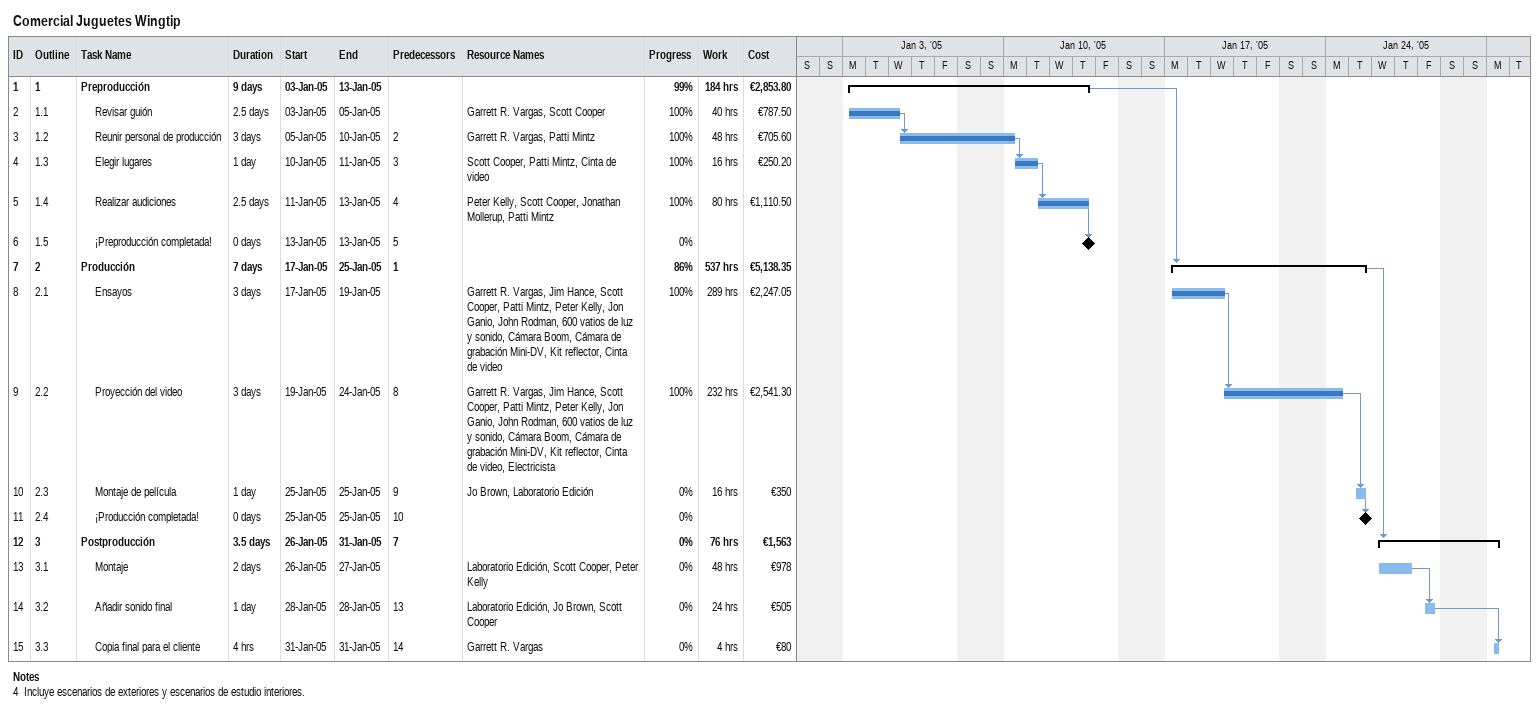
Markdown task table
Comercial Juguetes Wingtip

| ID | WBS | Task | Duration | Start | Finish | Predecessors | Resources | % complete | Work (h) | Cost (€) |
|---|---|---|---|---|---|---|---|---|---|---|
| 1 | 1 | **Preproducción** | 9d | 2005-01-03 | 2005-01-13 |  |  | 99 | 184 | 2853.80 |
| 2 | 1.1 | Revisar guión | 2.5d | 2005-01-03 | 2005-01-05 |  | Garrett R. Vargas, Scott Cooper | 100 | 40 | 787.50 |
| 3 | 1.2 | Reunir personal de producción | 3d | 2005-01-05 | 2005-01-10 | 2 | Garrett R. Vargas, Patti Mintz | 100 | 48 | 705.60 |
| 4 | 1.3 | Elegir lugares | 1d | 2005-01-10 | 2005-01-11 | 3 | Scott Cooper, Patti Mintz, Cinta de video | 100 | 16 | 250.20 |
| 5 | 1.4 | Realizar audiciones | 2.5d | 2005-01-11 | 2005-01-13 | 4 | Peter Kelly, Scott Cooper, Jonathan Mollerup, Patti Mintz | 100 | 80 | 1110.50 |
| 6 | 1.5 | ¡Preproducción completada! | 0d | 2005-01-13 | 2005-01-13 | 5 |  | 0 |  |  |
| 7 | 2 | **Producción** | 7d | 2005-01-17 | 2005-01-25 | 1 |  | 86 | 537 | 5138.35 |
| 8 | 2.1 | Ensayos | 3d | 2005-01-17 | 2005-01-19 |  | Garrett R. Vargas, Jim Hance, Scott Cooper, Patti Mintz, Peter Kelly, Jon Ganio, John Rodman, 600 vatios de luz y sonido, Cámara Boom, Cámara de grabación Mini-DV, Kit reflector, Cinta de video | 100 | 289 | 2247.05 |
| 9 | 2.2 | Proyección del video | 3d | 2005-01-19 | 2005-01-24 | 8 | Garrett R. Vargas, Jim Hance, Scott Cooper, Patti Mintz, Peter Kelly, Jon Ganio, John Rodman, 600 vatios de luz y sonido, Cámara Boom, Cámara de grabación Mini-DV, Kit reflector, Cinta de video, Electricista | 100 | 232 | 2541.30 |
| 10 | 2.3 | Montaje de película | 1d | 2005-01-25 | 2005-01-25 | 9 | Jo Brown, Laboratorio Edición | 0 | 16 | 350 |
| 11 | 2.4 | ¡Producción completada! | 0d | 2005-01-25 | 2005-01-25 | 10 |  | 0 |  |  |
| 12 | 3 | **Postproducción** | 3.5d | 2005-01-26 | 2005-01-31 | 7 |  | 0 | 76 | 1563 |
| 13 | 3.1 | Montaje | 2d | 2005-01-26 | 2005-01-27 |  | Laboratorio Edición, Scott Cooper, Peter Kelly | 0 | 48 | 978 |
| 14 | 3.2 | Añadir sonido final | 1d | 2005-01-28 | 2005-01-28 | 13 | Laboratorio Edición, Jo Brown, Scott Cooper | 0 | 24 | 505 |
| 15 | 3.3 | Copia final para el cliente | 4h | 2005-01-31 | 2005-01-31 | 14 | Garrett R. Vargas | 0 | 4 | 80 |

Notes
- 4: Incluye escenarios de exteriores y escenarios de estudio interiores.
